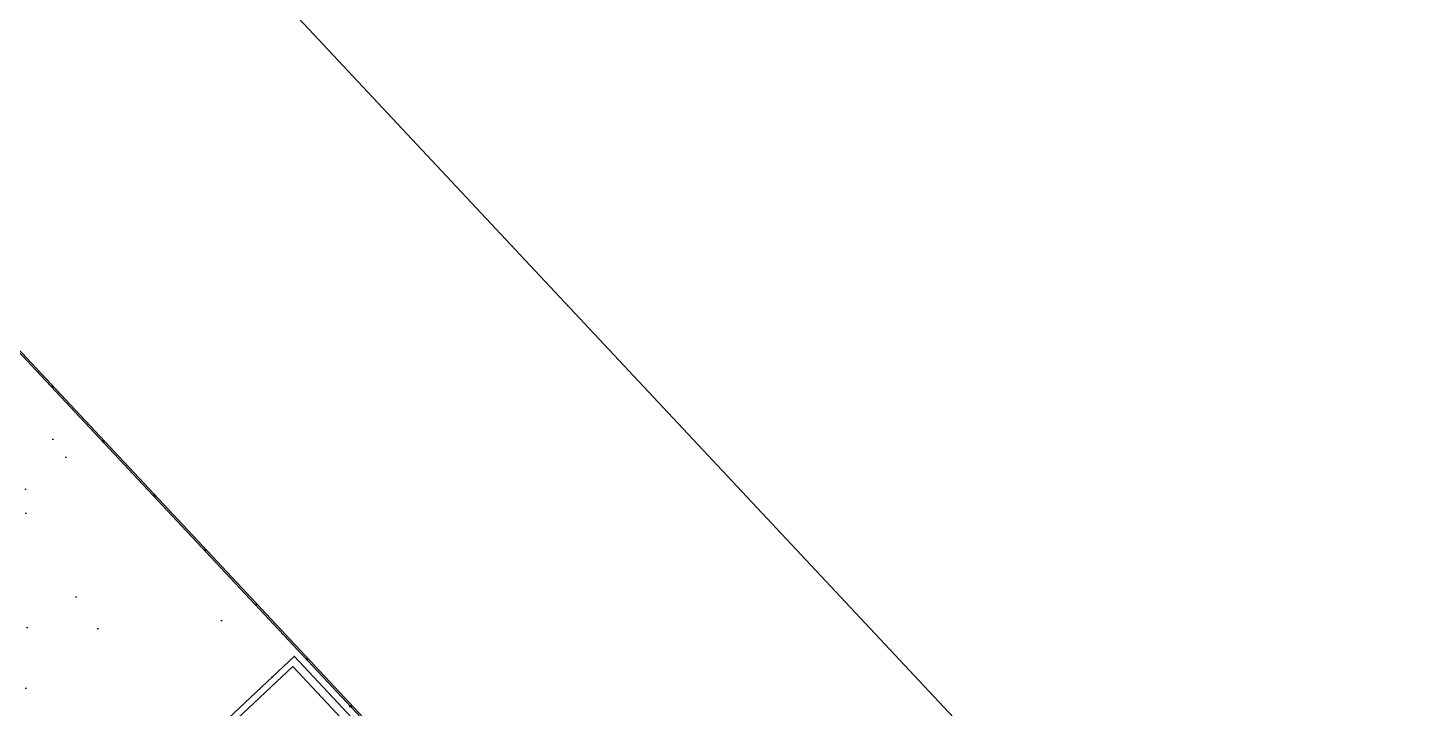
# Model space of a CAD drawing. Header units: metres. Extents: x 1796 to 2240, y -1398 to -999.
# Drawn here: x 1973.44 to 2016.25, y -1059.29 to -1038.19 of the extents above; entities that cross this region are included whole.
import ezdxf

# ---------------------------------------------------------------- set-up
doc = ezdxf.new("R2010")
doc.units = ezdxf.units.M
doc.header["$MEASUREMENT"] = 0
doc.layers.add('ARQUITETURA', color=253, linetype='CONTINUOUS')

msp = doc.modelspace()

# ---------------------------------------------------------------- hatches: boundary and pattern name
at = {"layer": 'ARQUITETURA'}
h = msp.add_hatch(dxfattribs=at)
h.set_pattern_fill('AR-SAND', color=116, scale=3, angle=-46.877, style=0)
h.set_pattern_definition([(350.623, (1466.5355, -762.2295), (4.08992, 4.08927), [0, -4.56, 0, -5.1, 0, -4.875]), (320.623, (1466.5355, -762.2295), (9.80883, 1.91215), [0, -2.46, 0, -4.11, 0, -1.575]), (280.623, (1464.013, -759.536), (6.39856, -6.807323), [0, -1.5, 0, -5.4, 0, -7.05]), (270.623, (1464.013, -759.536), (8.08648, -4.78256), [0, -0.75, 0, -3.54, 0, -4.05])])
edge = h.paths.add_edge_path()
edge.add_line((1975.606, -1066.674), (1974.637, -1065.639))
edge.add_line((1974.637, -1065.639), (1982.064, -1058.683))
edge.add_line((1982.064, -1058.683), (1966.688, -1042.265))
edge.add_line((1966.688, -1042.265), (1959.102, -1049.369))
edge.add_line((1959.102, -1049.369), (1960.264, -1050.61))
edge.add_line((1960.264, -1050.61), (1933.857, -1075.342))
edge.add_line((1933.857, -1075.342), (1952.762, -1095.528))
edge.add_line((1952.762, -1095.528), (1956.411, -1092.11))
edge.add_line((1956.411, -1092.11), (1958.223, -1094.044))
edge.add_line((1958.223, -1094.044), (1954.573, -1097.462))
edge.add_line((1954.573, -1097.462), (1972.833, -1116.959))
edge.add_arc((1973.247, -1274.849), 157.89, 75.30399, 90.15009, ccw=False)
edge.add_line((2013.302, -1122.124), (2015.597, -1109.849))
edge.add_arc((2010.779, -1108.954), 4.9, -10.5203, 43.1232)
edge.add_line((2014.355, -1105.605), (2002.802, -1093.268))
edge.add_line((2002.802, -1093.268), (2001.34, -1094.637))
edge.add_line((2001.34, -1094.637), (1975.364, -1066.9))
edge.add_line((1975.364, -1066.9), (1975.606, -1066.674))
h.paths.add_polyline_path([(2013.169, -1120.811), (2011.94, -1120.583), (2014.193, -1107.692), (2015.49, -1107.651)])

# ---------------------------------------------------------------- linework, layer by layer
for p, q in [((1971.883, -1027.276), (2168.966, -1237.679)), ((2031.995, -1111.06), (1964.718, -1039.224)), ((2032.032, -1111.026), (1964.757, -1039.192)), ((1981.704, -1057.671, 0), (1973.675, -1065.19, 0)), ((2009.046, -1086.866, 0), (1981.701, -1057.672, 0)), ((1973.994, -1065.165, 0), (1981.658, -1057.988, 0)), ((1981.655, -1057.989, 0), (2008.864, -1087.037, 0))]:
    msp.add_line(p, q, dxfattribs=at)
for centre in [(1974.21, -1049.323), (1975.789, -1051.009), (1977.368, -1052.695), (1978.948, -1054.381), (1980.527, -1056.067), (1982.106, -1057.753), (1983.442, -1059.223)]:
    msp.add_circle(centre, 0.025, dxfattribs=at)

doc.saveas('drawing.dxf')
